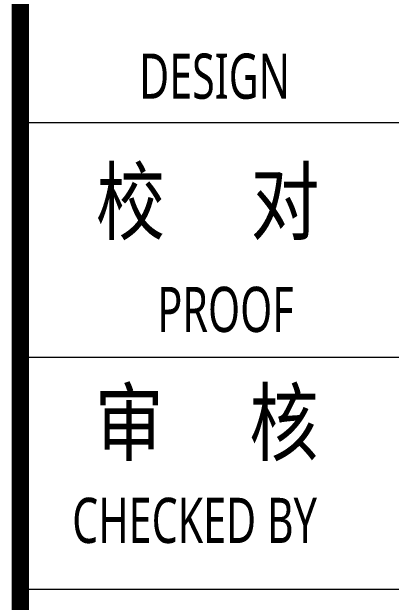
# Model space of a CAD drawing. Header units: inches. Extents: x -3733042 to -3643265, y 623859 to 997713.
# Drawn here: x -3651151 to -3648002, y 648555 to 653457 of the extents above; entities that cross this region are included whole.
import ezdxf
from ezdxf.enums import TextEntityAlignment as Align

# ---------------------------------------------------------------- set-up
doc = ezdxf.new("R2010")
doc.units = ezdxf.units.IN
doc.header["$LTSCALE"] = 1000
doc.header["$MEASUREMENT"] = 0
doc.layers.get('0').update_dxf_attribs({"lineweight": 18})
doc.layers.add('0-TK', color=4, linetype='Continuous', lineweight=18)
doc.layers.add('PUB_TITLE', color=153, linetype='Continuous', lineweight=18)
doc.styles.add('-黑体', font='msyh.ttf', dxfattribs={"width": 0.7})

msp = doc.modelspace()

# ---------------------------------------------------------------- linework, layer by layer
at = {"layer": '0-TK'}
msp.add_lwpolyline([(-3651078.8, 639212.6, 144, 144, 0), (-3651078.8, 699212.6, 144, 144, 0)], format="xyseb", dxfattribs=at)
at = {"layer": 'PUB_TITLE'}
for p, q in [((-3651078.8, 652538.8), (-3644764.6, 652538.8)), ((-3651078.8, 650588.8), (-3644764.6, 650588.8)), ((-3651078.8, 648662.6), (-3644764.6, 648662.6))]:
    msp.add_line(p, q, dxfattribs=at)

# ---------------------------------------------------------------- texts
at = {"style": '-黑体', "width": 0.7}
for s, p in [('DESIGN', (-3650094.1, 652922.2)), ('PROOF', (-3649942.3, 650985.7))]:
    msp.add_text(s, height=375, dxfattribs=at).set_placement(p, align=Align.MIDDLE_LEFT)
at = {"attachment_point": 4, "style": '-黑体'}
for s, insert, char_height, width in [('{\\W0.8;校     对}', (-3650452.7, 651851.5), 525, 2876.32), ('{\\W0.8;审     核}', (-3650463.3, 650016.6), 525, 2848.416), ('CHECKED BY', (-3650650, 649231.7), 375, 3164.086)]:
    msp.add_mtext(s, dxfattribs=dict(at, insert=insert, char_height=char_height, width=width))

doc.saveas('drawing.dxf')
